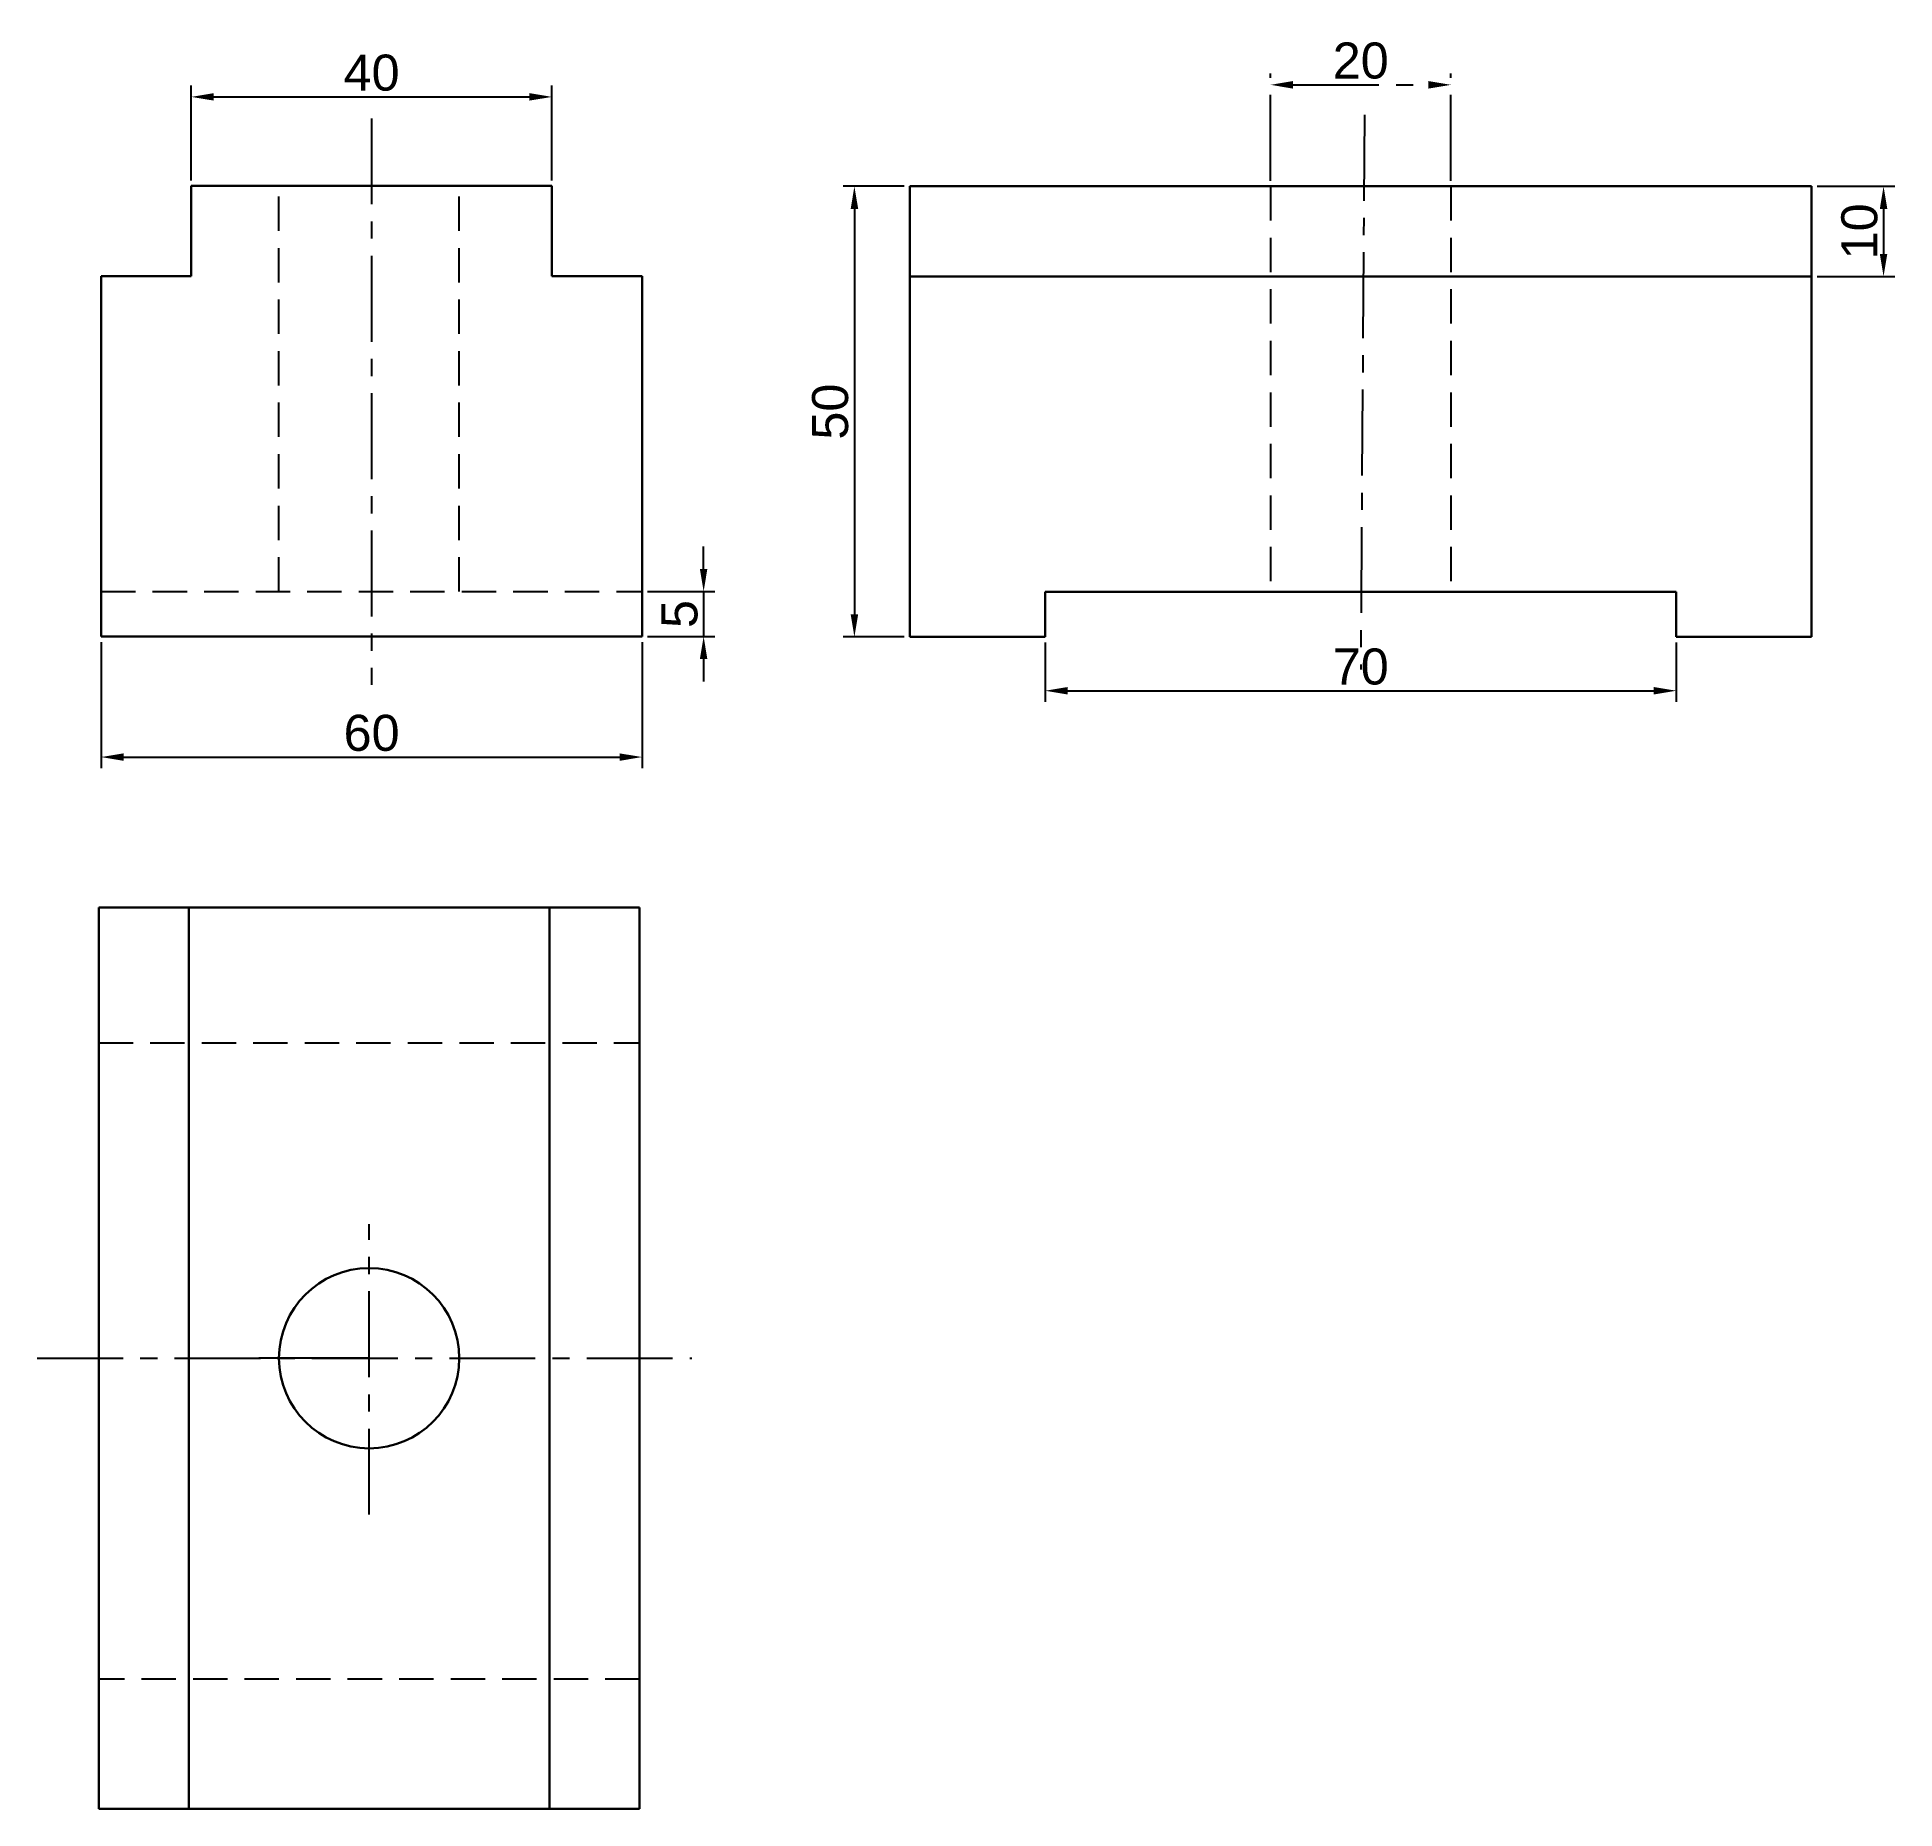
# Model space of a CAD drawing. Header units: millimetres. Extents: x 2849 to 3055, y 1640 to 1837.
import ezdxf

# ---------------------------------------------------------------- set-up
doc = ezdxf.new("R2010")
doc.units = ezdxf.units.MM
doc.header["$LTSCALE"] = 0.3
doc.linetypes.add('CENTER', pattern=[50.8, 31.75, -6.35, 6.35, -6.35])
doc.linetypes.add('DASHED', pattern=[19.05, 12.7, -6.35])
doc.styles.get("Standard").update_dxf_attribs({"font": 'arial.ttf'})
doc.dimstyles.new('ISO-25', dxfattribs={"dimtxt": 4, "dimasz": 2.5, "dimexe": 1.25, "dimexo": 0.625, "dimtad": 1, "dimtxsty": 'Standard', "dimcen": 2.5, "dimadec": 0, "dimazin": 0, "dimtfac": 1, "dimtmove": 0, "dimatfit": 3, "dimfxl": 1, "dimarcsym": 0})

# ---------------------------------------------------------------- blocks, each defined once
blk = doc.blocks.new('*D1')
at = {"color": 0, "lineweight": -2, "transparency": 16777216}
for p, q in [((2855.79, 1769.43), (2855.79, 1755.44)), ((2915.79, 1769.43), (2915.79, 1755.44)), ((2858.29, 1756.69), (2913.29, 1756.69))]:
    blk.add_line(p, q, dxfattribs=at)
at = {"color": 0, "transparency": 16777216}
for points in [[(2858.29, 1757.1), (2858.29, 1756.27), (2855.79, 1756.69)], [(2913.29, 1757.1), (2913.29, 1756.27), (2915.79, 1756.69)]]:
    blk.add_solid(points, dxfattribs=at)
at = {"layer": 'Defpoints', "color": 0, "transparency": 16777216}
for p in [(2855.79, 1770.06), (2915.79, 1770.06), (2915.79, 1756.69)]:
    blk.add_point(p, dxfattribs=at)
at = {"color": 0, "transparency": 16777216, "insert": (2885.79, 1759.35), "char_height": 4, "attachment_point": 5}
blk.add_mtext('60', dxfattribs=at)
blk = doc.blocks.new('*D2')
at = {"color": 0, "lineweight": -2, "transparency": 16777216}
for p, q in [((2865.79, 1820.68), (2865.79, 1831.19)), ((2868.29, 1829.94), (2903.29, 1829.94)), ((2905.79, 1820.68), (2905.79, 1831.19))]:
    blk.add_line(p, q, dxfattribs=at)
at = {"color": 0, "transparency": 16777216}
for points in [[(2868.29, 1830.36), (2868.29, 1829.53), (2865.79, 1829.94)], [(2903.29, 1830.36), (2903.29, 1829.53), (2905.79, 1829.94)]]:
    blk.add_solid(points, dxfattribs=at)
at = {"layer": 'Defpoints', "color": 0, "transparency": 16777216}
for p in [(2905.79, 1829.94), (2865.79, 1820.06), (2905.79, 1820.06)]:
    blk.add_point(p, dxfattribs=at)
at = {"color": 0, "transparency": 16777216, "insert": (2885.79, 1832.61), "char_height": 4, "attachment_point": 5}
blk.add_mtext('40', dxfattribs=at)
blk = doc.blocks.new('*D3')
at = {"color": 0, "lineweight": -2, "transparency": 16777216}
for p, q in [((2944.87, 1820.02), (2938.09, 1820.02)), ((2939.34, 1817.52), (2939.34, 1772.52)), ((2944.87, 1770.02), (2938.09, 1770.02))]:
    blk.add_line(p, q, dxfattribs=at)
at = {"color": 0, "transparency": 16777216}
for points in [[(2938.93, 1817.52), (2939.76, 1817.52), (2939.34, 1820.02)], [(2938.93, 1772.52), (2939.76, 1772.52), (2939.34, 1770.02)]]:
    blk.add_solid(points, dxfattribs=at)
at = {"layer": 'Defpoints', "color": 0, "transparency": 16777216}
for p in [(2945.5, 1820.02), (2939.34, 1770.02), (2945.5, 1770.02)]:
    blk.add_point(p, dxfattribs=at)
at = {"color": 0, "transparency": 16777216, "insert": (2936.67, 1795.02), "char_height": 4, "attachment_point": 5, "rotation": 90}
blk.add_mtext('50', dxfattribs=at)
blk = doc.blocks.new('*D4')
at = {"color": 0, "linetype": 'CENTER', "lineweight": -2, "transparency": 16777216}
for p, q in [((3046.12, 1820.02), (3054.74, 1820.02)), ((3053.49, 1817.52), (3053.49, 1812.52)), ((3046.12, 1810.02), (3054.74, 1810.02))]:
    blk.add_line(p, q, dxfattribs=at)
at = {"color": 0, "linetype": 'CENTER', "transparency": 16777216}
for points in [[(3053.08, 1817.52), (3053.91, 1817.52), (3053.49, 1820.02)], [(3053.08, 1812.52), (3053.91, 1812.52), (3053.49, 1810.02)]]:
    blk.add_solid(points, dxfattribs=at)
at = {"layer": 'Defpoints', "color": 0, "linetype": 'CENTER', "transparency": 16777216}
for p in [(3045.5, 1820.02), (3045.5, 1810.02), (3053.49, 1810.02)]:
    blk.add_point(p, dxfattribs=at)
at = {"color": 0, "linetype": 'CENTER', "transparency": 16777216, "insert": (3050.83, 1815.02), "char_height": 4, "attachment_point": 5, "rotation": 90}
blk.add_mtext('10', dxfattribs=at)
blk = doc.blocks.new('*D5')
at = {"color": 0, "lineweight": -2, "transparency": 16777216}
for p, q in [((2960.5, 1769.39), (2960.5, 1762.8)), ((3030.5, 1769.39), (3030.5, 1762.8)), ((2963, 1764.05), (3028, 1764.05))]:
    blk.add_line(p, q, dxfattribs=at)
at = {"color": 0, "transparency": 16777216}
for points in [[(2963, 1764.46), (2963, 1763.63), (2960.5, 1764.05)], [(3028, 1764.46), (3028, 1763.63), (3030.5, 1764.05)]]:
    blk.add_solid(points, dxfattribs=at)
at = {"layer": 'Defpoints', "color": 0, "transparency": 16777216}
for p in [(2960.5, 1770.02), (3030.5, 1770.02), (3030.5, 1764.05)]:
    blk.add_point(p, dxfattribs=at)
at = {"color": 0, "transparency": 16777216, "insert": (2995.5, 1766.71), "char_height": 4, "attachment_point": 5}
blk.add_mtext('70', dxfattribs=at)
blk = doc.blocks.new('*D6')
at = {"color": 0, "linetype": 'CENTER', "lineweight": -2, "transparency": 16777216}
for p, q in [((2985.5, 1820.64), (2985.5, 1832.53)), ((3005.5, 1820.64), (3005.5, 1832.53)), ((2988, 1831.28), (3003, 1831.28))]:
    blk.add_line(p, q, dxfattribs=at)
at = {"color": 0, "linetype": 'CENTER', "transparency": 16777216}
for points in [[(2988, 1831.7), (2988, 1830.86), (2985.5, 1831.28)], [(3003, 1831.7), (3003, 1830.86), (3005.5, 1831.28)]]:
    blk.add_solid(points, dxfattribs=at)
at = {"layer": 'Defpoints', "color": 0, "linetype": 'CENTER', "transparency": 16777216}
for p in [(3005.5, 1831.28), (2985.5, 1820.02), (3005.5, 1820.02)]:
    blk.add_point(p, dxfattribs=at)
at = {"color": 0, "linetype": 'CENTER', "transparency": 16777216, "insert": (2995.5, 1833.95), "char_height": 4, "attachment_point": 5}
blk.add_mtext('20', dxfattribs=at)
blk = doc.blocks.new('*D8')
at = {"color": 0, "linetype": 'CENTER', "lineweight": -2, "transparency": 16777216}
for p, q in [((2922.62, 1777.56), (2922.62, 1780.06)), ((2916.41, 1775.06), (2923.87, 1775.06)), ((2922.62, 1775.06), (2922.62, 1770.06)), ((2916.41, 1770.06), (2923.87, 1770.06)), ((2922.62, 1767.56), (2922.62, 1765.06))]:
    blk.add_line(p, q, dxfattribs=at)
at = {"color": 0, "linetype": 'CENTER', "transparency": 16777216}
for points in [[(2922.2, 1777.56), (2923.03, 1777.56), (2922.62, 1775.06)], [(2922.2, 1767.56), (2923.03, 1767.56), (2922.62, 1770.06)]]:
    blk.add_solid(points, dxfattribs=at)
at = {"layer": 'Defpoints', "color": 0, "linetype": 'CENTER', "transparency": 16777216}
for p in [(2915.79, 1775.06), (2915.79, 1770.06), (2922.62, 1770.06)]:
    blk.add_point(p, dxfattribs=at)
at = {"color": 0, "linetype": 'CENTER', "transparency": 16777216, "insert": (2919.96, 1772.56), "char_height": 4, "attachment_point": 5, "rotation": 90}
blk.add_mtext('5', dxfattribs=at)

msp = doc.modelspace()

# ---------------------------------------------------------------- linework, layer by layer
at = {"linetype": 'CENTER'}
for p, q in [((2995.916, 1827.935), (2995.495, 1766.387)), ((2885.79, 1827.546), (2885.79, 1764.688)), ((2885.519, 1672.642), (2885.519, 1704.843)), ((2848.694, 1689.982), (2921.304, 1689.982))]:
    msp.add_line(p, q, dxfattribs=at)
at = {"lineweight": 30}
for p, q in [((2905.79, 1820.059), (2865.79, 1820.059)), ((2865.79, 1820.059), (2865.79, 1810.059)), ((2905.79, 1810.059), (2905.79, 1820.059)), ((2945.495, 1775.019), (2945.495, 1820.019)), ((2945.495, 1820.019), (2985.495, 1820.019)), ((2985.495, 1820.019), (3005.495, 1820.019)), ((3045.495, 1820.019), (3005.495, 1820.019)), ((3045.495, 1775.019), (3045.495, 1820.019)), ((2855.79, 1810.059), (2855.79, 1770.059)), ((2855.79, 1810.059), (2865.79, 1810.059)), ((2905.79, 1810.059), (2915.79, 1810.059)), ((2915.79, 1770.059), (2915.79, 1810.059)), ((2945.495, 1810.019), (3045.495, 1810.019)), ((2945.495, 1775.019), (2945.495, 1770.019)), ((2960.495, 1775.019), (3030.495, 1775.019)), ((2960.495, 1775.019), (2960.495, 1770.019)), ((3030.495, 1775.019), (3030.495, 1770.019)), ((3045.495, 1775.019), (3045.495, 1770.019)), ((2855.79, 1770.059), (2915.79, 1770.059)), ((2945.495, 1770.019), (2960.495, 1770.019)), ((3030.495, 1770.019), (3045.495, 1770.019)), ((2855.519, 1639.982), (2855.519, 1739.982)), ((2855.519, 1739.982), (2915.519, 1739.982)), ((2865.519, 1639.982), (2865.519, 1739.982)), ((2905.519, 1739.982), (2905.519, 1639.982)), ((2915.519, 1739.982), (2915.519, 1639.982)), ((2915.519, 1639.982), (2855.519, 1639.982))]:
    msp.add_line(p, q, dxfattribs=at)
at = {"linetype": 'DASHED'}
for p, q in [((2875.519, 1775.059), (2875.519, 1820.059)), ((2895.519, 1775.059), (2895.519, 1820.059)), ((2985.495, 1820.019), (2985.495, 1775.019)), ((3005.495, 1820.019), (3005.495, 1775.019)), ((2855.79, 1775.059), (2915.79, 1775.059)), ((2855.519, 1724.982), (2915.519, 1724.982)), ((2915.519, 1654.389), (2855.519, 1654.389))]:
    msp.add_line(p, q, dxfattribs=at)
msp.add_line((2885.519, 1689.982), (2873.279, 1689.982))
at = {"lineweight": 30}
msp.add_circle((2885.519, 1689.982), 10, dxfattribs=at)

# ---------------------------------------------------------------- dimensions: what is measured, and where the dimension line sits
at = {"linetype": 'CENTER'}
dim = msp.add_linear_dim(base=(3005.495, 1831.28), p1=(2985.495, 1820.019), p2=(3005.495, 1820.019), dimstyle='ISO-25', dxfattribs=at)
dim.commit()
dim.dimension.update_dxf_attribs({"geometry": '*D6', "text_midpoint": (2995.495, 1833.947)})
for base, p1, p2, picture, middle in [((2905.79, 1829.942), (2865.79, 1820.059), (2905.79, 1820.059), '*D2', (2885.79, 1832.609)), ((2915.79, 1756.686), (2855.79, 1770.059), (2915.79, 1770.059), '*D1', (2885.79, 1759.354)), ((3030.495, 1764.045), (2960.495, 1770.019), (3030.495, 1770.019), '*D5', (2995.495, 1766.713))]:
    dim = msp.add_linear_dim(base=base, p1=p1, p2=p2, dimstyle='ISO-25')
    dim.commit()
    dim.dimension.update_dxf_attribs({"geometry": picture, "text_midpoint": middle})
dim = msp.add_linear_dim(base=(2939.342, 1770.019), p1=(2945.495, 1820.019), p2=(2945.495, 1770.019), angle=90, dimstyle='ISO-25')
dim.commit()
dim.dimension.update_dxf_attribs({"geometry": '*D3', "text_midpoint": (2936.675, 1795.019)})
for base, p1, p2, picture, middle in [((3053.494, 1810.019), (3045.495, 1820.019), (3045.495, 1810.019), '*D4', (3050.827, 1815.019)), ((2922.617, 1770.059), (2915.79, 1775.059), (2915.79, 1770.059), '*D8', (2919.958, 1772.559))]:
    dim = msp.add_linear_dim(base=base, p1=p1, p2=p2, angle=90, dimstyle='ISO-25', dxfattribs=at)
    dim.commit()
    dim.dimension.update_dxf_attribs({"geometry": picture, "text_midpoint": middle})

doc.saveas('drawing.dxf')
